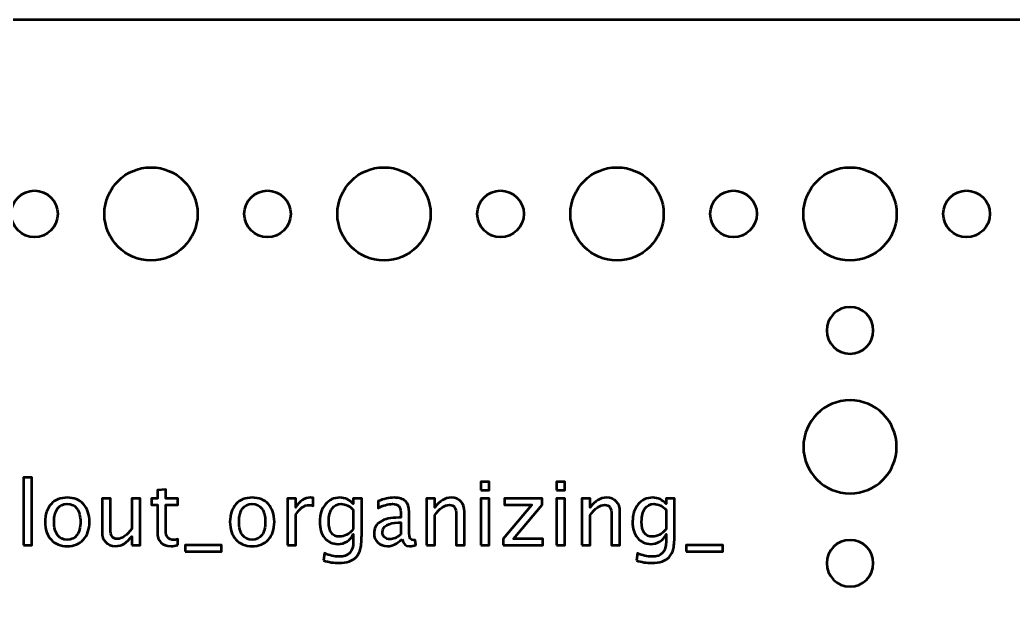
# Model space of a CAD drawing. Header units: centimetres. Extents: x -87 to 69, y -70 to 88.
# Drawn here: x -3.09 to 3.3, y -23.47 to -19.75 of the extents above; entities that cross this region are included whole.
import ezdxf

# ---------------------------------------------------------------- set-up
doc = ezdxf.new("R2010")
doc.units = ezdxf.units.CM
doc.header["$MEASUREMENT"] = 0
doc.layers.add('Layer 1', color=7, linetype='Continuous')

msp = doc.modelspace()

# ---------------------------------------------------------------- linework, layer by layer
at = {"layer": 'Layer 1', "lineweight": 53}
for centre, major_axis in [((-2.24999, -21.00001), (0, 0.30001)), ((-0.74999, -21.00001), (0, 0.30001)), ((0.75001, -21.00001), (0, 0.30001)), ((2.25001, -21.00001), (0, 0.30001)), ((-3, -21), (0, 0.15)), ((-1.5, -21), (0, 0.15)), ((0, -21), (0, 0.15)), ((1.5, -21), (0, 0.15)), ((3, -21), (0, 0.15))]:
    msp.add_ellipse(centre, major_axis=major_axis, ratio=1, dxfattribs=at)
for points, knots in [([(-8, -69.75), (-8, -69.75), (-8, -20.25), (-8, -20.25), (-8, -20.25), (-8, -19.97386), (-7.77614, -19.75), (-7.5, -19.75), (-7.5, -19.75), (-7.5, -19.75), (37.5, -19.75), (37.5, -19.75), (37.5, -19.75), (37.77614, -19.75), (38, -19.97386), (38, -20.25), (38, -20.25), (38, -20.25), (38, -69.75), (38, -69.75), (38, -69.75), (38, -70.02614), (37.77614, -70.25), (37.5, -70.25), (37.5, -70.25), (37.5, -70.25), (-7.5, -70.25), (-7.5, -70.25), (-7.5, -70.25), (-7.77614, -70.25), (-8, -70.02614), (-8, -69.75)], [0, 0, 0, 0, 0.1111111, 0.1111111, 0.1111111, 0.1111111, 0.2222222, 0.2222222, 0.2222222, 0.2222222, 0.3333333, 0.3333333, 0.3333333, 0.3333333, 0.4444444, 0.4444444, 0.4444444, 0.4444444, 0.5555556, 0.5555556, 0.5555556, 0.5555556, 0.6666667, 0.6666667, 0.6666667, 0.6666667, 0.7777778, 0.7777778, 0.7777778, 0.7777778, 1, 1, 1, 1]), ([(2.1, -21.75), (2.1, -21.66716), (2.16716, -21.6), (2.25, -21.6), (2.25, -21.6), (2.33284, -21.6), (2.4, -21.66716), (2.4, -21.75), (2.4, -21.75), (2.4, -21.83284), (2.33284, -21.9), (2.25, -21.9), (2.25, -21.9), (2.16716, -21.9), (2.1, -21.83284), (2.1, -21.75)], [0, 0, 0, 0, 0.2, 0.2, 0.2, 0.2, 0.4, 0.4, 0.4, 0.4, 0.6, 0.6, 0.6, 0.6, 1, 1, 1, 1]), ([(1.95, -22.5), (1.95, -22.33431), (2.08431, -22.2), (2.25, -22.2), (2.25, -22.2), (2.41569, -22.2), (2.55, -22.33431), (2.55, -22.5), (2.55, -22.5), (2.55, -22.66569), (2.41569, -22.8), (2.25, -22.8), (2.25, -22.8), (2.08431, -22.8), (1.95, -22.66569), (1.95, -22.5)], [0, 0, 0, 0, 0.2, 0.2, 0.2, 0.2, 0.4, 0.4, 0.4, 0.4, 0.6, 0.6, 0.6, 0.6, 1, 1, 1, 1]), ([(2.1, -23.25), (2.1, -23.16716), (2.16716, -23.1), (2.25, -23.1), (2.25, -23.1), (2.33284, -23.1), (2.4, -23.16716), (2.4, -23.25), (2.4, -23.25), (2.4, -23.33284), (2.33284, -23.4), (2.25, -23.4), (2.25, -23.4), (2.16716, -23.4), (2.1, -23.33284), (2.1, -23.25)], [0, 0, 0, 0, 0.2, 0.2, 0.2, 0.2, 0.4, 0.4, 0.4, 0.4, 0.6, 0.6, 0.6, 0.6, 1, 1, 1, 1])]:
    msp.add_open_spline(points, degree=3, knots=knots, dxfattribs=at)
at = {"layer": 'Layer 1', "color": 5, "lineweight": 53}
for points, knots in [([(-3.07128, -23.13265), (-3.07128, -23.13265), (-3.07128, -22.69747), (-3.07128, -22.69747), (-3.07128, -22.69747), (-3.07128, -22.69747), (-3.0171, -22.69747), (-3.0171, -22.69747), (-3.0171, -22.69747), (-3.0171, -22.69747), (-3.0171, -23.13265), (-3.0171, -23.13265), (-3.0171, -23.13265), (-3.0171, -23.13265), (-3.07128, -23.13265), (-3.07128, -23.13265)], [0, 0, 0, 0, 0.2, 0.2, 0.2, 0.2, 0.4, 0.4, 0.4, 0.4, 0.6, 0.6, 0.6, 0.6, 1, 1, 1, 1]), ([(-0.12614, -22.77875), (-0.12614, -22.77875), (-0.12614, -22.72456), (-0.12614, -22.72456), (-0.12614, -22.72456), (-0.12614, -22.72456), (-0.07196, -22.72456), (-0.07196, -22.72456), (-0.07196, -22.72456), (-0.07196, -22.72456), (-0.07196, -22.77875), (-0.07196, -22.77875), (-0.07196, -22.77875), (-0.07196, -22.77875), (-0.12614, -22.77875), (-0.12614, -22.77875)], [0, 0, 0, 0, 0.2, 0.2, 0.2, 0.2, 0.4, 0.4, 0.4, 0.4, 0.6, 0.6, 0.6, 0.6, 1, 1, 1, 1]), ([(0.3605, -22.77875), (0.3605, -22.77875), (0.3605, -22.72456), (0.3605, -22.72456), (0.3605, -22.72456), (0.3605, -22.72456), (0.41468, -22.72456), (0.41468, -22.72456), (0.41468, -22.72456), (0.41468, -22.72456), (0.41468, -22.77875), (0.41468, -22.77875), (0.41468, -22.77875), (0.41468, -22.77875), (0.3605, -22.77875), (0.3605, -22.77875)], [0, 0, 0, 0, 0.2, 0.2, 0.2, 0.2, 0.4, 0.4, 0.4, 0.4, 0.6, 0.6, 0.6, 0.6, 1, 1, 1, 1]), ([(-2.07731, -23.13256), (-2.09406, -23.13717), (-2.10864, -23.13942), (-2.12096, -23.13942), (-2.12096, -23.13942), (-2.14862, -23.13942), (-2.17016, -23.13152), (-2.18559, -23.11572), (-2.18559, -23.11572), (-2.20111, -23.09991), (-2.20883, -23.07799), (-2.20883, -23.04987), (-2.20883, -23.04987), (-2.20883, -23.04987), (-2.20883, -22.87414), (-2.20883, -22.87414), (-2.20883, -22.87414), (-2.20883, -22.87414), (-2.24627, -22.87414), (-2.24627, -22.87414), (-2.24627, -22.87414), (-2.24627, -22.87414), (-2.24627, -22.8335), (-2.24627, -22.8335), (-2.24627, -22.8335), (-2.24627, -22.8335), (-2.20883, -22.8335), (-2.20883, -22.8335), (-2.20883, -22.8335), (-2.20883, -22.8335), (-2.20883, -22.7794), (-2.20883, -22.7794), (-2.20883, -22.7794), (-2.20883, -22.7794), (-2.15464, -22.77423), (-2.15464, -22.77423), (-2.15464, -22.77423), (-2.15464, -22.77423), (-2.15464, -22.8335), (-2.15464, -22.8335), (-2.15464, -22.8335), (-2.15464, -22.8335), (-2.07618, -22.8335), (-2.07618, -22.8335), (-2.07618, -22.8335), (-2.07618, -22.8335), (-2.07618, -22.87414), (-2.07618, -22.87414), (-2.07618, -22.87414), (-2.07618, -22.87414), (-2.15464, -22.87414), (-2.15464, -22.87414), (-2.15464, -22.87414), (-2.15464, -22.87414), (-2.15464, -23.04008), (-2.15464, -23.04008), (-2.15464, -23.04008), (-2.15464, -23.07922), (-2.13761, -23.09878), (-2.10365, -23.09878), (-2.10365, -23.09878), (-2.09641, -23.09878), (-2.08766, -23.09756), (-2.07731, -23.09521), (-2.07731, -23.09521), (-2.07731, -23.09521), (-2.07731, -23.13256), (-2.07731, -23.13256)], [0, 0, 0, 0, 0.0555556, 0.0555556, 0.0555556, 0.0555556, 0.1111111, 0.1111111, 0.1111111, 0.1111111, 0.1666667, 0.1666667, 0.1666667, 0.1666667, 0.2222222, 0.2222222, 0.2222222, 0.2222222, 0.2777778, 0.2777778, 0.2777778, 0.2777778, 0.3333333, 0.3333333, 0.3333333, 0.3333333, 0.3888889, 0.3888889, 0.3888889, 0.3888889, 0.4444444, 0.4444444, 0.4444444, 0.4444444, 0.5, 0.5, 0.5, 0.5, 0.5555556, 0.5555556, 0.5555556, 0.5555556, 0.6111111, 0.6111111, 0.6111111, 0.6111111, 0.6666667, 0.6666667, 0.6666667, 0.6666667, 0.7222222, 0.7222222, 0.7222222, 0.7222222, 0.7777778, 0.7777778, 0.7777778, 0.7777778, 0.8333333, 0.8333333, 0.8333333, 0.8333333, 0.8888889, 0.8888889, 0.8888889, 0.8888889, 1, 1, 1, 1]), ([(-2.78907, -23.13942), (-2.833, -23.13942), (-2.86781, -23.12541), (-2.89339, -23.09737), (-2.89339, -23.09737), (-2.91908, -23.06934), (-2.93187, -23.03124), (-2.93187, -22.98317), (-2.93187, -22.98317), (-2.93187, -22.93519), (-2.91908, -22.89718), (-2.89339, -22.86924), (-2.89339, -22.86924), (-2.86781, -22.8413), (-2.833, -22.82729), (-2.78907, -22.82729), (-2.78907, -22.82729), (-2.74513, -22.82729), (-2.71033, -22.8413), (-2.68474, -22.86924), (-2.68474, -22.86924), (-2.65906, -22.89718), (-2.64626, -22.93519), (-2.64626, -22.98317), (-2.64626, -22.98317), (-2.64626, -23.03124), (-2.65906, -23.06934), (-2.68474, -23.09737), (-2.68474, -23.09737), (-2.71033, -23.12541), (-2.74513, -23.13942), (-2.78907, -23.13942)], [0, 0, 0, 0, 0.1111111, 0.1111111, 0.1111111, 0.1111111, 0.2222222, 0.2222222, 0.2222222, 0.2222222, 0.3333333, 0.3333333, 0.3333333, 0.3333333, 0.4444444, 0.4444444, 0.4444444, 0.4444444, 0.5555556, 0.5555556, 0.5555556, 0.5555556, 0.6666667, 0.6666667, 0.6666667, 0.6666667, 0.7777778, 0.7777778, 0.7777778, 0.7777778, 1, 1, 1, 1]), ([(-2.78916, -23.09878), (-2.76235, -23.09878), (-2.74147, -23.08872), (-2.7266, -23.06849), (-2.7266, -23.06849), (-2.71183, -23.04836), (-2.7044, -23.01986), (-2.7044, -22.98317), (-2.7044, -22.98317), (-2.7044, -22.94657), (-2.71183, -22.91816), (-2.7266, -22.89803), (-2.7266, -22.89803), (-2.74147, -22.87799), (-2.76235, -22.86793), (-2.78916, -22.86793), (-2.78916, -22.86793), (-2.81607, -22.86793), (-2.83695, -22.87799), (-2.85163, -22.89803), (-2.85163, -22.89803), (-2.8664, -22.91816), (-2.87373, -22.94657), (-2.87373, -22.98317), (-2.87373, -22.98317), (-2.87373, -23.01986), (-2.8664, -23.04836), (-2.85163, -23.06849), (-2.85163, -23.06849), (-2.83695, -23.08872), (-2.81607, -23.09878), (-2.78916, -23.09878)], [0, 0, 0, 0, 0.1111111, 0.1111111, 0.1111111, 0.1111111, 0.2222222, 0.2222222, 0.2222222, 0.2222222, 0.3333333, 0.3333333, 0.3333333, 0.3333333, 0.4444444, 0.4444444, 0.4444444, 0.4444444, 0.5555556, 0.5555556, 0.5555556, 0.5555556, 0.6666667, 0.6666667, 0.6666667, 0.6666667, 0.7777778, 0.7777778, 0.7777778, 0.7777778, 1, 1, 1, 1]), ([(-2.37402, -23.13265), (-2.37402, -23.13265), (-2.37402, -23.07639), (-2.37402, -23.07639), (-2.37402, -23.07639), (-2.4029, -23.11844), (-2.43799, -23.13942), (-2.47919, -23.13942), (-2.47919, -23.13942), (-2.50535, -23.13942), (-2.52614, -23.13124), (-2.54156, -23.11478), (-2.54156, -23.11478), (-2.55709, -23.09831), (-2.5648, -23.07621), (-2.5648, -23.04827), (-2.5648, -23.04827), (-2.5648, -23.04827), (-2.5648, -22.8335), (-2.5648, -22.8335), (-2.5648, -22.8335), (-2.5648, -22.8335), (-2.51061, -22.8335), (-2.51061, -22.8335), (-2.51061, -22.8335), (-2.51061, -22.8335), (-2.51061, -23.03058), (-2.51061, -23.03058), (-2.51061, -23.03058), (-2.51061, -23.05306), (-2.50732, -23.06896), (-2.50083, -23.07837), (-2.50083, -23.07837), (-2.49425, -23.08787), (-2.48333, -23.09257), (-2.468, -23.09257), (-2.468, -23.09257), (-2.43489, -23.09257), (-2.40346, -23.07084), (-2.37402, -23.02729), (-2.37402, -23.02729), (-2.37402, -23.02729), (-2.37402, -22.8335), (-2.37402, -22.8335), (-2.37402, -22.8335), (-2.37402, -22.8335), (-2.31983, -22.8335), (-2.31983, -22.8335), (-2.31983, -22.8335), (-2.31983, -22.8335), (-2.31983, -23.13265), (-2.31983, -23.13265), (-2.31983, -23.13265), (-2.31983, -23.13265), (-2.37402, -23.13265), (-2.37402, -23.13265)], [0, 0, 0, 0, 0.0666667, 0.0666667, 0.0666667, 0.0666667, 0.1333333, 0.1333333, 0.1333333, 0.1333333, 0.2, 0.2, 0.2, 0.2, 0.2666667, 0.2666667, 0.2666667, 0.2666667, 0.3333333, 0.3333333, 0.3333333, 0.3333333, 0.4, 0.4, 0.4, 0.4, 0.4666667, 0.4666667, 0.4666667, 0.4666667, 0.5333333, 0.5333333, 0.5333333, 0.5333333, 0.6, 0.6, 0.6, 0.6, 0.6666667, 0.6666667, 0.6666667, 0.6666667, 0.7333333, 0.7333333, 0.7333333, 0.7333333, 0.8, 0.8, 0.8, 0.8, 0.8666667, 0.8666667, 0.8666667, 0.8666667, 1, 1, 1, 1]), ([(-1.59867, -23.13942), (-1.6426, -23.13942), (-1.67741, -23.12541), (-1.70299, -23.09737), (-1.70299, -23.09737), (-1.72868, -23.06934), (-1.74147, -23.03124), (-1.74147, -22.98317), (-1.74147, -22.98317), (-1.74147, -22.93519), (-1.72868, -22.89718), (-1.70299, -22.86924), (-1.70299, -22.86924), (-1.67741, -22.8413), (-1.6426, -22.82729), (-1.59867, -22.82729), (-1.59867, -22.82729), (-1.55473, -22.82729), (-1.51993, -22.8413), (-1.49434, -22.86924), (-1.49434, -22.86924), (-1.46866, -22.89718), (-1.45586, -22.93519), (-1.45586, -22.98317), (-1.45586, -22.98317), (-1.45586, -23.03124), (-1.46866, -23.06934), (-1.49434, -23.09737), (-1.49434, -23.09737), (-1.51993, -23.12541), (-1.55473, -23.13942), (-1.59867, -23.13942)], [0, 0, 0, 0, 0.1111111, 0.1111111, 0.1111111, 0.1111111, 0.2222222, 0.2222222, 0.2222222, 0.2222222, 0.3333333, 0.3333333, 0.3333333, 0.3333333, 0.4444444, 0.4444444, 0.4444444, 0.4444444, 0.5555556, 0.5555556, 0.5555556, 0.5555556, 0.6666667, 0.6666667, 0.6666667, 0.6666667, 0.7777778, 0.7777778, 0.7777778, 0.7777778, 1, 1, 1, 1]), ([(-1.59876, -23.09878), (-1.57195, -23.09878), (-1.55107, -23.08872), (-1.5362, -23.06849), (-1.5362, -23.06849), (-1.52143, -23.04836), (-1.514, -23.01986), (-1.514, -22.98317), (-1.514, -22.98317), (-1.514, -22.94657), (-1.52143, -22.91816), (-1.5362, -22.89803), (-1.5362, -22.89803), (-1.55107, -22.87799), (-1.57195, -22.86793), (-1.59876, -22.86793), (-1.59876, -22.86793), (-1.62567, -22.86793), (-1.64655, -22.87799), (-1.66123, -22.89803), (-1.66123, -22.89803), (-1.676, -22.91816), (-1.68333, -22.94657), (-1.68333, -22.98317), (-1.68333, -22.98317), (-1.68333, -23.01986), (-1.676, -23.04836), (-1.66123, -23.06849), (-1.66123, -23.06849), (-1.64655, -23.08872), (-1.62567, -23.09878), (-1.59876, -23.09878)], [0, 0, 0, 0, 0.1111111, 0.1111111, 0.1111111, 0.1111111, 0.2222222, 0.2222222, 0.2222222, 0.2222222, 0.3333333, 0.3333333, 0.3333333, 0.3333333, 0.4444444, 0.4444444, 0.4444444, 0.4444444, 0.5555556, 0.5555556, 0.5555556, 0.5555556, 0.6666667, 0.6666667, 0.6666667, 0.6666667, 0.7777778, 0.7777778, 0.7777778, 0.7777778, 1, 1, 1, 1]), ([(-1.37101, -23.13265), (-1.37101, -23.13265), (-1.37101, -22.8335), (-1.37101, -22.8335), (-1.37101, -22.8335), (-1.37101, -22.8335), (-1.31683, -22.8335), (-1.31683, -22.8335), (-1.31683, -22.8335), (-1.31683, -22.8335), (-1.31683, -22.89003), (-1.31683, -22.89003), (-1.31683, -22.89003), (-1.29528, -22.84817), (-1.26405, -22.82729), (-1.22304, -22.82729), (-1.22304, -22.82729), (-1.21749, -22.82729), (-1.21165, -22.82776), (-1.20563, -22.8287), (-1.20563, -22.8287), (-1.20563, -22.8287), (-1.20563, -22.8794), (-1.20563, -22.8794), (-1.20563, -22.8794), (-1.21504, -22.8763), (-1.22332, -22.8747), (-1.23047, -22.8747), (-1.23047, -22.8747), (-1.2649, -22.8747), (-1.29369, -22.89502), (-1.31683, -22.93575), (-1.31683, -22.93575), (-1.31683, -22.93575), (-1.31683, -23.13265), (-1.31683, -23.13265), (-1.31683, -23.13265), (-1.31683, -23.13265), (-1.37101, -23.13265), (-1.37101, -23.13265)], [0, 0, 0, 0, 0.0909091, 0.0909091, 0.0909091, 0.0909091, 0.1818182, 0.1818182, 0.1818182, 0.1818182, 0.2727273, 0.2727273, 0.2727273, 0.2727273, 0.3636364, 0.3636364, 0.3636364, 0.3636364, 0.4545455, 0.4545455, 0.4545455, 0.4545455, 0.5454545, 0.5454545, 0.5454545, 0.5454545, 0.6363636, 0.6363636, 0.6363636, 0.6363636, 0.7272727, 0.7272727, 0.7272727, 0.7272727, 0.8181818, 0.8181818, 0.8181818, 0.8181818, 1, 1, 1, 1]), ([(-1.13893, -23.23199), (-1.13893, -23.23199), (-1.13254, -23.18514), (-1.13254, -23.18514), (-1.13254, -23.18514), (-1.10112, -23.19982), (-1.06998, -23.20716), (-1.03922, -23.20716), (-1.03922, -23.20716), (-0.97816, -23.20716), (-0.94759, -23.17479), (-0.94759, -23.11017), (-0.94759, -23.11017), (-0.94759, -23.11017), (-0.94759, -23.06313), (-0.94759, -23.06313), (-0.94759, -23.06313), (-0.957, -23.08298), (-0.97036, -23.09831), (-0.98776, -23.10932), (-0.98776, -23.10932), (-1.00516, -23.12033), (-1.02454, -23.12588), (-1.0459, -23.12588), (-1.0459, -23.12588), (-1.08211, -23.12588), (-1.11081, -23.11289), (-1.13197, -23.08693), (-1.13197, -23.08693), (-1.15314, -23.06097), (-1.16377, -23.02578), (-1.16377, -22.98138), (-1.16377, -22.98138), (-1.16377, -22.93594), (-1.15173, -22.89888), (-1.12765, -22.87019), (-1.12765, -22.87019), (-1.10347, -22.84159), (-1.07233, -22.82729), (-1.03404, -22.82729), (-1.03404, -22.82729), (-1.00055, -22.82729), (-0.97167, -22.84083), (-0.94759, -22.86802), (-0.94759, -22.86802), (-0.94759, -22.86802), (-0.94759, -22.8335), (-0.94759, -22.8335), (-0.94759, -22.8335), (-0.94759, -22.8335), (-0.8934, -22.8335), (-0.8934, -22.8335), (-0.8934, -22.8335), (-0.8934, -22.8335), (-0.8934, -23.05099), (-0.8934, -23.05099), (-0.8934, -23.05099), (-0.8934, -23.09775), (-0.89585, -23.13237), (-0.90074, -23.15485), (-0.90074, -23.15485), (-0.90554, -23.17733), (-0.91476, -23.19577), (-0.92812, -23.21007), (-0.92812, -23.21007), (-0.95182, -23.23519), (-0.98889, -23.2478), (-1.03922, -23.2478), (-1.03922, -23.2478), (-1.07374, -23.2478), (-1.10695, -23.24253), (-1.13893, -23.23199)], [0, 0, 0, 0, 0.0526316, 0.0526316, 0.0526316, 0.0526316, 0.1052632, 0.1052632, 0.1052632, 0.1052632, 0.1578947, 0.1578947, 0.1578947, 0.1578947, 0.2105263, 0.2105263, 0.2105263, 0.2105263, 0.2631579, 0.2631579, 0.2631579, 0.2631579, 0.3157895, 0.3157895, 0.3157895, 0.3157895, 0.3684211, 0.3684211, 0.3684211, 0.3684211, 0.4210526, 0.4210526, 0.4210526, 0.4210526, 0.4736842, 0.4736842, 0.4736842, 0.4736842, 0.5263158, 0.5263158, 0.5263158, 0.5263158, 0.5789474, 0.5789474, 0.5789474, 0.5789474, 0.6315789, 0.6315789, 0.6315789, 0.6315789, 0.6842105, 0.6842105, 0.6842105, 0.6842105, 0.7368421, 0.7368421, 0.7368421, 0.7368421, 0.7894737, 0.7894737, 0.7894737, 0.7894737, 0.8421053, 0.8421053, 0.8421053, 0.8421053, 0.8947368, 0.8947368, 0.8947368, 0.8947368, 1, 1, 1, 1]), ([(-0.94759, -23.02917), (-0.94759, -23.02917), (-0.94759, -22.90509), (-0.94759, -22.90509), (-0.94759, -22.90509), (-0.97148, -22.88035), (-0.99754, -22.86793), (-1.02567, -22.86793), (-1.02567, -22.86793), (-1.05069, -22.86793), (-1.07026, -22.8779), (-1.08437, -22.89794), (-1.08437, -22.89794), (-1.09858, -22.91788), (-1.10563, -22.94563), (-1.10563, -22.981), (-1.10563, -22.981), (-1.10563, -23.04601), (-1.08258, -23.07846), (-1.03639, -23.07846), (-1.03639, -23.07846), (-1.00497, -23.07846), (-0.97534, -23.062), (-0.94759, -23.02917)], [0, 0, 0, 0, 0.1428571, 0.1428571, 0.1428571, 0.1428571, 0.2857143, 0.2857143, 0.2857143, 0.2857143, 0.4285714, 0.4285714, 0.4285714, 0.4285714, 0.5714286, 0.5714286, 0.5714286, 0.5714286, 0.7142857, 0.7142857, 0.7142857, 0.7142857, 1, 1, 1, 1]), ([(-0.63395, -23.09455), (-0.6665, -23.12447), (-0.69782, -23.13942), (-0.72793, -23.13942), (-0.72793, -23.13942), (-0.75267, -23.13942), (-0.77327, -23.13171), (-0.78954, -23.11619), (-0.78954, -23.11619), (-0.80591, -23.10067), (-0.8141, -23.0811), (-0.8141, -23.05749), (-0.8141, -23.05749), (-0.8141, -23.02484), (-0.80036, -22.99972), (-0.77289, -22.98223), (-0.77289, -22.98223), (-0.74542, -22.96473), (-0.70601, -22.95598), (-0.65464, -22.95598), (-0.65464, -22.95598), (-0.65464, -22.95598), (-0.64194, -22.95598), (-0.64194, -22.95598), (-0.64194, -22.95598), (-0.64194, -22.95598), (-0.64194, -22.91995), (-0.64194, -22.91995), (-0.64194, -22.91995), (-0.64194, -22.88524), (-0.66001, -22.86793), (-0.69622, -22.86793), (-0.69622, -22.86793), (-0.72426, -22.86793), (-0.75493, -22.87677), (-0.78813, -22.89446), (-0.78813, -22.89446), (-0.78813, -22.89446), (-0.78813, -22.84987), (-0.78813, -22.84987), (-0.78813, -22.84987), (-0.75163, -22.83481), (-0.7172, -22.82729), (-0.68494, -22.82729), (-0.68494, -22.82729), (-0.65173, -22.82729), (-0.62717, -22.83481), (-0.61146, -22.84996), (-0.61146, -22.84996), (-0.59566, -22.86511), (-0.58776, -22.88844), (-0.58776, -22.91995), (-0.58776, -22.91995), (-0.58776, -22.91995), (-0.58776, -23.05513), (-0.58776, -23.05513), (-0.58776, -23.05513), (-0.58776, -23.08608), (-0.57826, -23.10161), (-0.55916, -23.10161), (-0.55916, -23.10161), (-0.55681, -23.10161), (-0.55333, -23.10123), (-0.54872, -23.10048), (-0.54872, -23.10048), (-0.54872, -23.10048), (-0.54486, -23.13058), (-0.54486, -23.13058), (-0.54486, -23.13058), (-0.55718, -23.13651), (-0.57073, -23.13942), (-0.58559, -23.13942), (-0.58559, -23.13942), (-0.6109, -23.13942), (-0.62699, -23.12447), (-0.63395, -23.09455)], [0, 0, 0, 0, 0.05, 0.05, 0.05, 0.05, 0.1, 0.1, 0.1, 0.1, 0.15, 0.15, 0.15, 0.15, 0.2, 0.2, 0.2, 0.2, 0.25, 0.25, 0.25, 0.25, 0.3, 0.3, 0.3, 0.3, 0.35, 0.35, 0.35, 0.35, 0.4, 0.4, 0.4, 0.4, 0.45, 0.45, 0.45, 0.45, 0.5, 0.5, 0.5, 0.5, 0.55, 0.55, 0.55, 0.55, 0.6, 0.6, 0.6, 0.6, 0.65, 0.65, 0.65, 0.65, 0.7, 0.7, 0.7, 0.7, 0.75, 0.75, 0.75, 0.75, 0.8, 0.8, 0.8, 0.8, 0.85, 0.85, 0.85, 0.85, 0.9, 0.9, 0.9, 0.9, 1, 1, 1, 1]), ([(-0.47647, -23.13265), (-0.47647, -23.13265), (-0.47647, -22.8335), (-0.47647, -22.8335), (-0.47647, -22.8335), (-0.47647, -22.8335), (-0.42229, -22.8335), (-0.42229, -22.8335), (-0.42229, -22.8335), (-0.42229, -22.8335), (-0.42229, -22.89003), (-0.42229, -22.89003), (-0.42229, -22.89003), (-0.3936, -22.84817), (-0.35841, -22.82729), (-0.31683, -22.82729), (-0.31683, -22.82729), (-0.29068, -22.82729), (-0.26989, -22.83547), (-0.25455, -22.85194), (-0.25455, -22.85194), (-0.23922, -22.8683), (-0.23151, -22.89041), (-0.23151, -22.91807), (-0.23151, -22.91807), (-0.23151, -22.91807), (-0.23151, -23.13265), (-0.23151, -23.13265), (-0.23151, -23.13265), (-0.23151, -23.13265), (-0.28569, -23.13265), (-0.28569, -23.13265), (-0.28569, -23.13265), (-0.28569, -23.13265), (-0.28569, -22.93575), (-0.28569, -22.93575), (-0.28569, -22.93575), (-0.28569, -22.91355), (-0.28899, -22.89775), (-0.29548, -22.88834), (-0.29548, -22.88834), (-0.30206, -22.87884), (-0.31288, -22.87414), (-0.32803, -22.87414), (-0.32803, -22.87414), (-0.36133, -22.87414), (-0.39275, -22.89587), (-0.42229, -22.93933), (-0.42229, -22.93933), (-0.42229, -22.93933), (-0.42229, -23.13265), (-0.42229, -23.13265), (-0.42229, -23.13265), (-0.42229, -23.13265), (-0.47647, -23.13265), (-0.47647, -23.13265)], [0, 0, 0, 0, 0.0666667, 0.0666667, 0.0666667, 0.0666667, 0.1333333, 0.1333333, 0.1333333, 0.1333333, 0.2, 0.2, 0.2, 0.2, 0.2666667, 0.2666667, 0.2666667, 0.2666667, 0.3333333, 0.3333333, 0.3333333, 0.3333333, 0.4, 0.4, 0.4, 0.4, 0.4666667, 0.4666667, 0.4666667, 0.4666667, 0.5333333, 0.5333333, 0.5333333, 0.5333333, 0.6, 0.6, 0.6, 0.6, 0.6666667, 0.6666667, 0.6666667, 0.6666667, 0.7333333, 0.7333333, 0.7333333, 0.7333333, 0.8, 0.8, 0.8, 0.8, 0.8666667, 0.8666667, 0.8666667, 0.8666667, 1, 1, 1, 1]), ([(-0.12614, -23.13265), (-0.12614, -23.13265), (-0.12614, -22.8335), (-0.12614, -22.8335), (-0.12614, -22.8335), (-0.12614, -22.8335), (-0.07196, -22.8335), (-0.07196, -22.8335), (-0.07196, -22.8335), (-0.07196, -22.8335), (-0.07196, -23.13265), (-0.07196, -23.13265), (-0.07196, -23.13265), (-0.07196, -23.13265), (-0.12614, -23.13265), (-0.12614, -23.13265)], [0, 0, 0, 0, 0.2, 0.2, 0.2, 0.2, 0.4, 0.4, 0.4, 0.4, 0.6, 0.6, 0.6, 0.6, 1, 1, 1, 1]), ([(0.01666, -23.13265), (0.01666, -23.13265), (0.01666, -23.09201), (0.01666, -23.09201), (0.01666, -23.09201), (0.01666, -23.09201), (0.20226, -22.87414), (0.20226, -22.87414), (0.20226, -22.87414), (0.20226, -22.87414), (0.02522, -22.87414), (0.02522, -22.87414), (0.02522, -22.87414), (0.02522, -22.87414), (0.02522, -22.8335), (0.02522, -22.8335), (0.02522, -22.8335), (0.02522, -22.8335), (0.26896, -22.8335), (0.26896, -22.8335), (0.26896, -22.8335), (0.26896, -22.8335), (0.26896, -22.87414), (0.26896, -22.87414), (0.26896, -22.87414), (0.26896, -22.87414), (0.08335, -23.09201), (0.08335, -23.09201), (0.08335, -23.09201), (0.08335, -23.09201), (0.27235, -23.09201), (0.27235, -23.09201), (0.27235, -23.09201), (0.27235, -23.09201), (0.27235, -23.13265), (0.27235, -23.13265), (0.27235, -23.13265), (0.27235, -23.13265), (0.01666, -23.13265), (0.01666, -23.13265)], [0, 0, 0, 0, 0.0909091, 0.0909091, 0.0909091, 0.0909091, 0.1818182, 0.1818182, 0.1818182, 0.1818182, 0.2727273, 0.2727273, 0.2727273, 0.2727273, 0.3636364, 0.3636364, 0.3636364, 0.3636364, 0.4545455, 0.4545455, 0.4545455, 0.4545455, 0.5454545, 0.5454545, 0.5454545, 0.5454545, 0.6363636, 0.6363636, 0.6363636, 0.6363636, 0.7272727, 0.7272727, 0.7272727, 0.7272727, 0.8181818, 0.8181818, 0.8181818, 0.8181818, 1, 1, 1, 1]), ([(0.3605, -23.13265), (0.3605, -23.13265), (0.3605, -22.8335), (0.3605, -22.8335), (0.3605, -22.8335), (0.3605, -22.8335), (0.41468, -22.8335), (0.41468, -22.8335), (0.41468, -22.8335), (0.41468, -22.8335), (0.41468, -23.13265), (0.41468, -23.13265), (0.41468, -23.13265), (0.41468, -23.13265), (0.3605, -23.13265), (0.3605, -23.13265)], [0, 0, 0, 0, 0.2, 0.2, 0.2, 0.2, 0.4, 0.4, 0.4, 0.4, 0.6, 0.6, 0.6, 0.6, 1, 1, 1, 1]), ([(0.52362, -23.13265), (0.52362, -23.13265), (0.52362, -22.8335), (0.52362, -22.8335), (0.52362, -22.8335), (0.52362, -22.8335), (0.5778, -22.8335), (0.5778, -22.8335), (0.5778, -22.8335), (0.5778, -22.8335), (0.5778, -22.89003), (0.5778, -22.89003), (0.5778, -22.89003), (0.60649, -22.84817), (0.64168, -22.82729), (0.68326, -22.82729), (0.68326, -22.82729), (0.70941, -22.82729), (0.7302, -22.83547), (0.74554, -22.85194), (0.74554, -22.85194), (0.76087, -22.8683), (0.76858, -22.89041), (0.76858, -22.91807), (0.76858, -22.91807), (0.76858, -22.91807), (0.76858, -23.13265), (0.76858, -23.13265), (0.76858, -23.13265), (0.76858, -23.13265), (0.7144, -23.13265), (0.7144, -23.13265), (0.7144, -23.13265), (0.7144, -23.13265), (0.7144, -22.93575), (0.7144, -22.93575), (0.7144, -22.93575), (0.7144, -22.91355), (0.7111, -22.89775), (0.70461, -22.88834), (0.70461, -22.88834), (0.69803, -22.87884), (0.68721, -22.87414), (0.67206, -22.87414), (0.67206, -22.87414), (0.63876, -22.87414), (0.60734, -22.89587), (0.5778, -22.93933), (0.5778, -22.93933), (0.5778, -22.93933), (0.5778, -23.13265), (0.5778, -23.13265), (0.5778, -23.13265), (0.5778, -23.13265), (0.52362, -23.13265), (0.52362, -23.13265)], [0, 0, 0, 0, 0.0666667, 0.0666667, 0.0666667, 0.0666667, 0.1333333, 0.1333333, 0.1333333, 0.1333333, 0.2, 0.2, 0.2, 0.2, 0.2666667, 0.2666667, 0.2666667, 0.2666667, 0.3333333, 0.3333333, 0.3333333, 0.3333333, 0.4, 0.4, 0.4, 0.4, 0.4666667, 0.4666667, 0.4666667, 0.4666667, 0.5333333, 0.5333333, 0.5333333, 0.5333333, 0.6, 0.6, 0.6, 0.6, 0.6666667, 0.6666667, 0.6666667, 0.6666667, 0.7333333, 0.7333333, 0.7333333, 0.7333333, 0.8, 0.8, 0.8, 0.8, 0.8666667, 0.8666667, 0.8666667, 0.8666667, 1, 1, 1, 1]), ([(0.87508, -23.23199), (0.87508, -23.23199), (0.88147, -23.18514), (0.88147, -23.18514), (0.88147, -23.18514), (0.91289, -23.19982), (0.94403, -23.20716), (0.97479, -23.20716), (0.97479, -23.20716), (1.03585, -23.20716), (1.06642, -23.17479), (1.06642, -23.11017), (1.06642, -23.11017), (1.06642, -23.11017), (1.06642, -23.06313), (1.06642, -23.06313), (1.06642, -23.06313), (1.05701, -23.08298), (1.04365, -23.09831), (1.02625, -23.10932), (1.02625, -23.10932), (1.00885, -23.12033), (0.98947, -23.12588), (0.96811, -23.12588), (0.96811, -23.12588), (0.9319, -23.12588), (0.9032, -23.11289), (0.88204, -23.08693), (0.88204, -23.08693), (0.86087, -23.06097), (0.85024, -23.02578), (0.85024, -22.98138), (0.85024, -22.98138), (0.85024, -22.93594), (0.86228, -22.89888), (0.88636, -22.87019), (0.88636, -22.87019), (0.91054, -22.84159), (0.94168, -22.82729), (0.97997, -22.82729), (0.97997, -22.82729), (1.01346, -22.82729), (1.04234, -22.84083), (1.06642, -22.86802), (1.06642, -22.86802), (1.06642, -22.86802), (1.06642, -22.8335), (1.06642, -22.8335), (1.06642, -22.8335), (1.06642, -22.8335), (1.12061, -22.8335), (1.12061, -22.8335), (1.12061, -22.8335), (1.12061, -22.8335), (1.12061, -23.05099), (1.12061, -23.05099), (1.12061, -23.05099), (1.12061, -23.09775), (1.11816, -23.13237), (1.11327, -23.15485), (1.11327, -23.15485), (1.10847, -23.17733), (1.09925, -23.19577), (1.08589, -23.21007), (1.08589, -23.21007), (1.06219, -23.23519), (1.02512, -23.2478), (0.97479, -23.2478), (0.97479, -23.2478), (0.94027, -23.2478), (0.90706, -23.24253), (0.87508, -23.23199)], [0, 0, 0, 0, 0.0526316, 0.0526316, 0.0526316, 0.0526316, 0.1052632, 0.1052632, 0.1052632, 0.1052632, 0.1578947, 0.1578947, 0.1578947, 0.1578947, 0.2105263, 0.2105263, 0.2105263, 0.2105263, 0.2631579, 0.2631579, 0.2631579, 0.2631579, 0.3157895, 0.3157895, 0.3157895, 0.3157895, 0.3684211, 0.3684211, 0.3684211, 0.3684211, 0.4210526, 0.4210526, 0.4210526, 0.4210526, 0.4736842, 0.4736842, 0.4736842, 0.4736842, 0.5263158, 0.5263158, 0.5263158, 0.5263158, 0.5789474, 0.5789474, 0.5789474, 0.5789474, 0.6315789, 0.6315789, 0.6315789, 0.6315789, 0.6842105, 0.6842105, 0.6842105, 0.6842105, 0.7368421, 0.7368421, 0.7368421, 0.7368421, 0.7894737, 0.7894737, 0.7894737, 0.7894737, 0.8421053, 0.8421053, 0.8421053, 0.8421053, 0.8947368, 0.8947368, 0.8947368, 0.8947368, 1, 1, 1, 1]), ([(1.06642, -23.02917), (1.06642, -23.02917), (1.06642, -22.90509), (1.06642, -22.90509), (1.06642, -22.90509), (1.04253, -22.88035), (1.01647, -22.86793), (0.98834, -22.86793), (0.98834, -22.86793), (0.96332, -22.86793), (0.94375, -22.8779), (0.92964, -22.89794), (0.92964, -22.89794), (0.91543, -22.91788), (0.90838, -22.94563), (0.90838, -22.981), (0.90838, -22.981), (0.90838, -23.04601), (0.93143, -23.07846), (0.97762, -23.07846), (0.97762, -23.07846), (1.00904, -23.07846), (1.03867, -23.062), (1.06642, -23.02917)], [0, 0, 0, 0, 0.1428571, 0.1428571, 0.1428571, 0.1428571, 0.2857143, 0.2857143, 0.2857143, 0.2857143, 0.4285714, 0.4285714, 0.4285714, 0.4285714, 0.5714286, 0.5714286, 0.5714286, 0.5714286, 0.7142857, 0.7142857, 0.7142857, 0.7142857, 1, 1, 1, 1]), ([(-0.64194, -23.06501), (-0.64194, -23.06501), (-0.64194, -22.98815), (-0.64194, -22.98815), (-0.64194, -22.98815), (-0.64194, -22.98815), (-0.65935, -22.98759), (-0.65935, -22.98759), (-0.65935, -22.98759), (-0.68945, -22.98759), (-0.71372, -22.99314), (-0.73225, -23.00424), (-0.73225, -23.00424), (-0.75069, -23.01543), (-0.75991, -23.0302), (-0.75991, -23.04864), (-0.75991, -23.04864), (-0.75991, -23.06153), (-0.7553, -23.07244), (-0.74618, -23.08138), (-0.74618, -23.08138), (-0.73696, -23.09032), (-0.72576, -23.09483), (-0.7125, -23.09483), (-0.7125, -23.09483), (-0.68992, -23.09483), (-0.6664, -23.08486), (-0.64194, -23.06501)], [0, 0, 0, 0, 0.125, 0.125, 0.125, 0.125, 0.25, 0.25, 0.25, 0.25, 0.375, 0.375, 0.375, 0.375, 0.5, 0.5, 0.5, 0.5, 0.625, 0.625, 0.625, 0.625, 0.75, 0.75, 0.75, 0.75, 1, 1, 1, 1]), ([(-2.03046, -23.17329), (-2.03046, -23.17329), (-2.03046, -23.13265), (-2.03046, -23.13265), (-2.03046, -23.13265), (-2.03046, -23.13265), (-1.79566, -23.13265), (-1.79566, -23.13265), (-1.79566, -23.13265), (-1.79566, -23.13265), (-1.79566, -23.17329), (-1.79566, -23.17329), (-1.79566, -23.17329), (-1.79566, -23.17329), (-2.03046, -23.17329), (-2.03046, -23.17329)], [0, 0, 0, 0, 0.2, 0.2, 0.2, 0.2, 0.4, 0.4, 0.4, 0.4, 0.6, 0.6, 0.6, 0.6, 1, 1, 1, 1]), ([(1.1954, -23.17329), (1.1954, -23.17329), (1.1954, -23.13265), (1.1954, -23.13265), (1.1954, -23.13265), (1.1954, -23.13265), (1.4302, -23.13265), (1.4302, -23.13265), (1.4302, -23.13265), (1.4302, -23.13265), (1.4302, -23.17329), (1.4302, -23.17329), (1.4302, -23.17329), (1.4302, -23.17329), (1.1954, -23.17329), (1.1954, -23.17329)], [0, 0, 0, 0, 0.2, 0.2, 0.2, 0.2, 0.4, 0.4, 0.4, 0.4, 0.6, 0.6, 0.6, 0.6, 1, 1, 1, 1])]:
    msp.add_open_spline(points, degree=3, knots=knots, dxfattribs=at)

doc.saveas('drawing.dxf')
